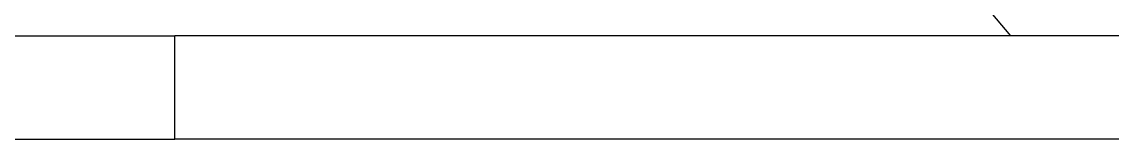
# Model space of a CAD drawing. Header units: millimetres. Extents: x -219 to 2642, y 0 to 2247.
# Drawn here: x 56.3 to 119.6, y 2145.1 to 2151.9 of the extents above; entities that cross this region are included whole.
import ezdxf

# ---------------------------------------------------------------- set-up
doc = ezdxf.new("R2010")
doc.units = ezdxf.units.MM

msp = doc.modelspace()

# ---------------------------------------------------------------- linework, layer by layer
for p, q in [((-7.506, 2151.103), (65.176, 2151.103)), ((65.176, 2145.103), (65.176, 2151.103)), ((235.411, 2151.103), (65.176, 2151.103)), ((2.094, 2145.103), (65.176, 2145.103)), ((235.411, 2145.103), (65.176, 2145.103))]:
    msp.add_line(p, q)
at = {"layer": 'Defpoints', "lineweight": 25, "ltscale": 0.5}
msp.add_line((64.034, 2210.302), (113.703, 2151.103), dxfattribs=at)

doc.saveas('drawing.dxf')
